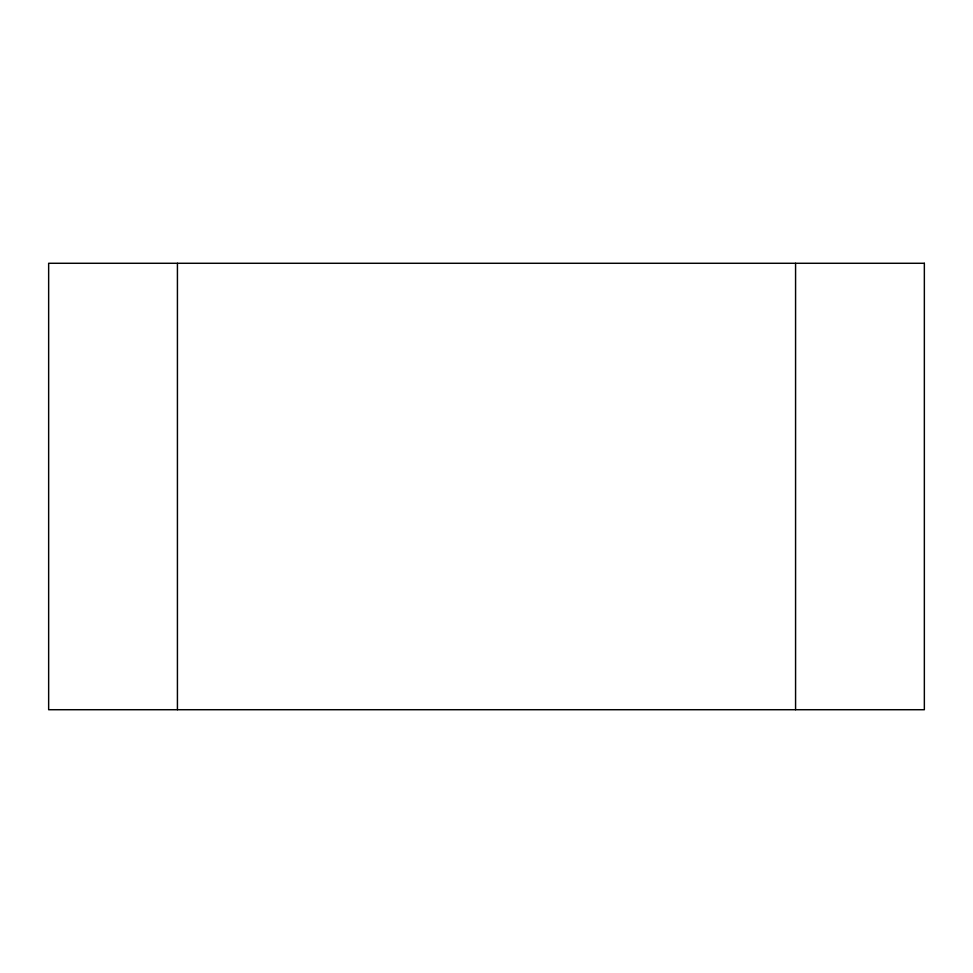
<?xml version="1.0" encoding="UTF-8"?>
<svg xmlns="http://www.w3.org/2000/svg" width="973" height="973" viewBox="0 0 973 973"><rect width="100%" height="100%" fill="white"/><g stroke="black" fill="none" stroke-linecap="round" stroke-linejoin="round"><path stroke-width="1.46" d="M795.573 263.282L795.573 709.718M177.427 263.282L177.427 709.718M924.35 263.282L48.65 263.282L48.65 709.718L924.35 709.718L924.35 263.282"/></g></svg>
